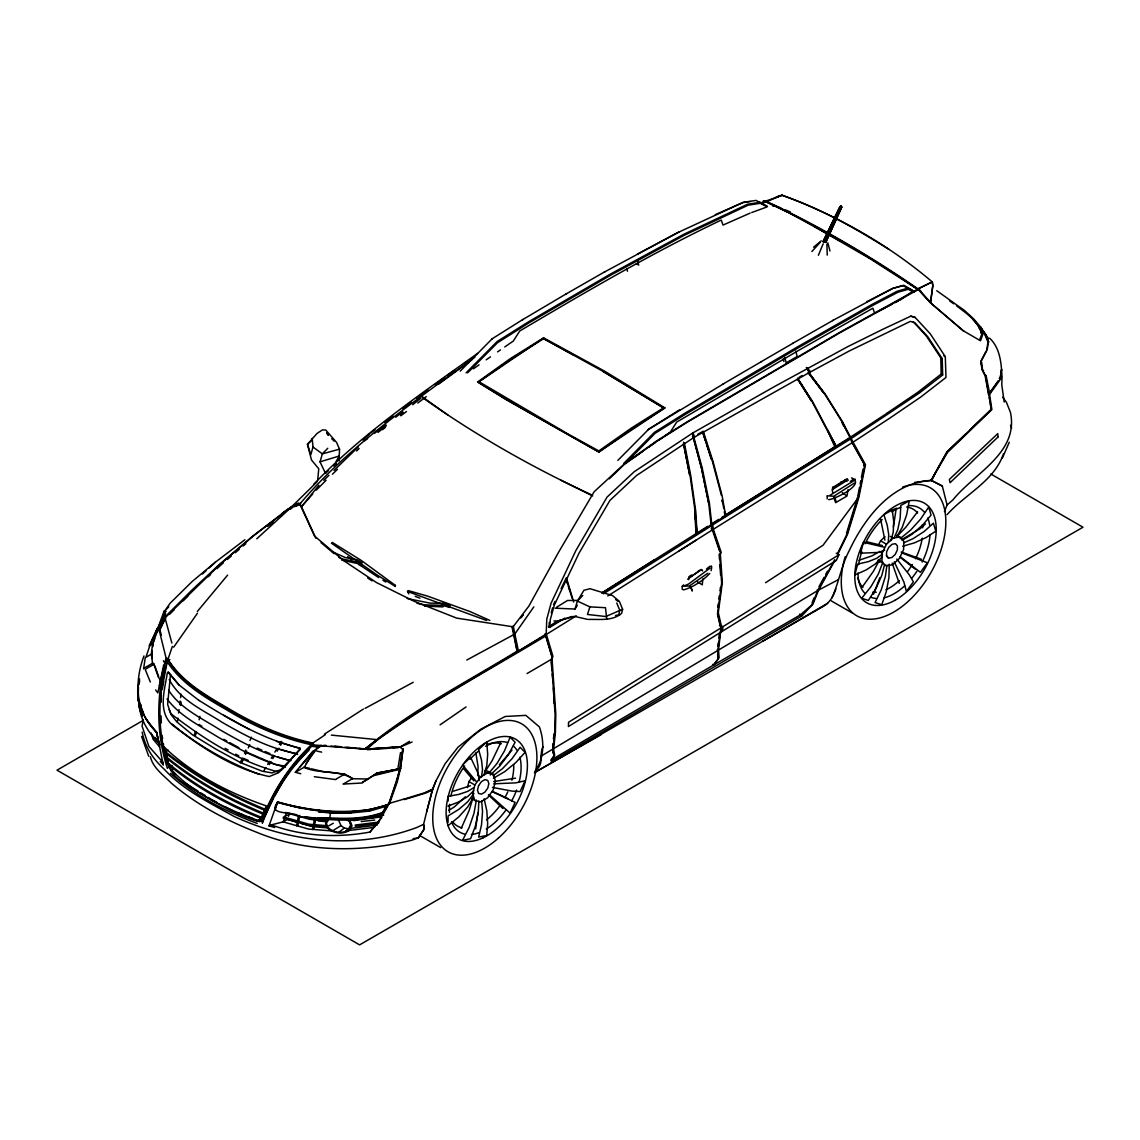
<?xml version="1.0" encoding="UTF-8"?>
<svg xmlns="http://www.w3.org/2000/svg" width="1140" height="1140" viewBox="0 0 1140 1140"><rect width="100%" height="100%" fill="white"/><g stroke="black" fill="none" stroke-linecap="round" stroke-linejoin="round"><path stroke-width="1.5" d="M827.17 498.85L827.198 496.057M682.233 586.473L682.19 589.252L683.744 589.865C693.348 587.157 703.337 580.374 709.764 573.449M164.06 611.211L165.77 611.468L164.06 611.211L156.522 631.831M847.989 489.744L847.006 496.028L835.634 502.669L833.782 497.411M889.271 564.172L888.929 577.567L886.279 591.674L881.761 604.713L875.064 602.561L881.163 590.036L885.381 576.441L886.934 565.112M881.947 561.379L882.175 553.128L886.478 544.222L893.233 538.066L899.859 537.011L903.806 541.443L903.578 549.694L899.26 558.6L892.506 564.756L885.894 565.811L878.983 559.669M886.521 555.878L886.621 551.76L888.773 547.3L892.164 544.222L895.47 543.695L897.451 545.918L897.323 550.036L895.171 554.496L891.779 557.56L888.473 558.101L886.507 555.878L888.488 558.101M834.736 560.695L818.591 590.064L812.962 604.115L801.805 615.914L551.304 761.663L553.969 755.606L552.886 749.55L554.696 733.148L555.109 714.438L551.375 659.333L552.202 656.783L545.547 635.051L546.174 634.082L517.289 651.809C465.776 683.017 412.58 711.987 364.957 749.08L314.127 745.346L312.887 743.024C282.464 736.64 253.978 723.872 227.444 707.883C205.286 694.93 181.987 681.663 167.965 659.362L172.368 646.38M722.161 627.185L722.019 631.475L568.418 726.551L568.547 722.261L722.161 627.185L719.482 625.632M838.926 554.753L722.846 626.744L722.703 631.047L836.29 560.481L838.926 554.753L836.247 553.199M317.661 480.154L318.772 468.811L311.477 459.947L307.444 444.286L317.091 433.399L322.406 429.923L325.755 430.008L336.571 442.391L339.535 449.16L339.036 460.916M477.717 774.944L478.088 766.835L475.85 752.856M896.154 508.939L893.39 526.922M549.295 622.411L549.067 627.143L560.966 619.633M564.899 618.122L549.879 627.285L550.264 619.732L554.339 605.055L579.02 553.185L609.928 500.417L636.533 475.522L693.832 437.518L692.593 433.271L693.832 437.518L692.422 436.705M161.125 702.297L161.296 698.948M478.857 801.135L478.259 812.492L475.351 826.144L470.592 838.712L462.526 840.351L469.181 827.384L473.969 813.361L476.392 800.038M888.288 542.056L888.73 534.646L887.219 525.155L883.842 514.596L892.306 510.022L893.703 521.664L893.233 532.209L890.896 540.645M288.506 508.768L281.694 513.855L281.566 515.722L280.853 514.824L253.222 536.071L220.262 564.257L165.043 617.88L159.23 630.306L166.597 660.174L167.153 661.442L168.435 660.573C182.343 682.803 205.57 695.984 227.63 708.866C254.035 724.798 282.378 737.509 312.673 743.836L313.842 746.13L321.266 745.19M477.845 812.82L475.651 828.865M851.523 477.888C866.885 484.201 833.24 499.904 828.638 499.605M711.46 566.537L709.892 566.252L706.472 569.059M387.956 804.455L383.026 813.789C356.207 823.793 327.038 819.66 299.336 816.568C294.248 810.483 266.632 816.482 277.59 802.19C313.258 811.837 352.317 817.252 387.956 804.455L387.557 805.424M160.498 700.858L161.282 692.949M199.001 700.388C230.75 720.252 263.625 739.418 300.319 748.396L284.687 767.063L278.459 772.777L269.225 776.554C233.102 768.844 200.797 747.071 171.969 724.655C157.477 710.847 164.83 689.728 167.338 672.799L168.35 672.258L179.066 685.055M552.9 743.793L553.157 753.284M553.442 738.863L553.983 733.918M387.557 805.381L389.695 803.201L397.376 781.484L400.468 768.56L403.076 748.624L400.525 768.047L388.868 804.256L378.751 821.299L369.959 832.058C337.012 838.128 302.884 836.461 271.306 824.89L269.026 825.873L277.533 801.833C307.073 810.469 338.267 813.832 368.847 809.585M165.557 751.73L165.428 752.899C195.496 777.067 229.739 795.791 265.292 810.554L265.421 809.4C229.853 794.651 195.595 775.927 165.557 751.73L168.207 750.206M152.275 658.521L152.105 650.527M152.888 646.58L153.287 643.288M170.501 674.524L167.623 704.363L171.043 714.609L176.786 721.862L192.589 734.873L216.244 749.351L241.039 762.845L262.271 771.224L272.047 772.934L280.711 769.657L300.29 749.465M177.441 721.549L177.883 718.129M178.567 713.013L179.023 709.593M179.692 704.463L180.149 701.057M180.59 697.637L181.046 694.231M402.705 748.837L399.698 768.716L376.656 773.177M180.647 705.461L181.118 701.941M328.021 819.86L326.425 823.579L328.021 827.555C333.664 832.927 343.197 834.181 349.538 829.322L350.636 824.334L350.094 821.94M717.744 607.321L718.186 603.986M718.87 598.985L719.312 595.65M719.995 590.648L720.452 587.314M385.947 806.322L382.271 813.034C361.751 820.558 339.221 819.717 317.761 817.808L329.788 817.893L330.529 812.421L351.191 812.763M400.496 752.628L398.045 767.648M717.701 646.366L718.157 643.046M718.827 638.058L719.283 634.724M546.716 635.379L552.928 656.341L552.074 658.906L555.807 714.025L555.394 732.735L553.584 749.137L554.667 755.207L550.734 760.223L713.17 665.29L718.3 658.863L717.787 650.498L720.509 630.605M984.703 334.476L980.842 327.294L979.773 327.551L979.431 328.534L981.141 327.821L982.851 334.191L980.5 340.774L962.901 330.543L930.511 302.841L932.791 285.641L932.278 281.908C888.003 244.388 836.432 215.075 781.969 195.125L774.559 197.847M986.77 349.781L987.967 342.299M481.465 777.11L482.534 769.614L481.522 760.152L478.643 749.607L485.569 743.024M143.583 668.938L145.264 657.552M717.801 657.837L717.63 654.289M164.317 666.501C156.294 700.117 156.679 735.328 167.38 768.36L169.276 766.052M711.103 570.655L711.531 568.233M162.735 684.727L167.523 660.288L169.832 659.49M150.338 756.689C152.945 767.819 163.348 775.157 171.1 782.923C196.037 804.413 225.806 820.216 256.358 832.143C305.335 852.563 360.739 852.706 411.782 840.237L418.351 837.829L424.265 828.865L423.596 824.363L426.688 811.68L432.659 789.479L436.121 780.558L445.127 763.7L458.066 747.127L480.866 729.144L505.22 716.49L525.825 715.364L539.405 726.921C544.592 741.271 544.25 758.87 534.945 771.324M162.222 689.615L163.704 681.35M143.312 719.511L142.073 726.109L148.884 746.401L162.977 762.361L163.205 764.783L160.284 761.477M296.599 825.816L298.466 815.87M312.531 829.564L314.398 819.617M155.596 689.942L157.847 692.906L163.675 664.991M297.882 825.502L299.791 815.414M313.814 829.265L315.723 819.161M857.907 495.686L859.503 487.378M860.144 484.058L860.771 480.738M861.413 477.418L863.009 469.11M843.799 426.274L841.676 421.529L865.474 464.65L858.848 497.439L847.604 534.047L838.156 553.584M137.669 689.244L139.579 678.956M138.439 687.164L138.125 700.616L141.317 709.479L140.562 704.321M139.052 684.029L139.664 680.894M837.415 553.869L846.977 534.09L858.078 497.981L864.804 465.077L852.406 442.591L713.27 529.331L711.517 528.205M167.523 660.288C159.458 687.947 157.463 717.687 163.22 746.102C165.072 761.876 170.915 775.984 185.378 784.078C208.364 798.542 231.605 813.276 257.74 821.37L262.969 820.144C272.631 790.804 290.885 765.382 312.673 743.836M262.969 820.144L262.314 823.18C272.674 795.919 287.822 770.269 309.111 750.106M159.386 685.667L165.899 658.863L165.756 661.243L167.081 660.901M194.427 735.115L195.211 731.681M195.595 735.158L196.379 731.752M199.115 719.81L199.899 716.404M618.906 614.09L619.775 610.356L616.769 603.017M835.905 588.867C833.44 596.163 829.421 603.416 822.239 606.979L534.389 772.721M367.892 779.219L377.012 772.977L400.753 768.716L399.541 769.315L396.606 781.684L388.754 803.814L387.415 804.968L366.011 810.483M467.5 787.569L468.939 781.584L471.789 777.565M493.264 774.373L487.578 772.892L480.539 776.953L474.853 785.004L472.687 793.981L474.853 800.451L480.539 801.933L487.578 797.872L493.264 789.821L495.444 780.843L493.264 774.373L487.35 770.953M573.862 355.139L543.68 338.623L511.319 359.029L478.145 382.313L543.68 337.882L604.556 371.141L664.919 407.878L632.073 428.74L598.899 452.024L506.787 399.713L477.646 381.957L510.791 358.288L543.68 337.882M555.123 608.19L574.988 609.045L577.382 601.094L583.951 590.292L589.993 588.696L612.522 595.565L619.376 601.379L622.611 609.259L621.585 613.42C612.28 621.215 599.697 619.148 588.511 619.433M944.447 511.575L947.069 504.992L942.324 486.025L931.238 480.41C892.306 482.163 864.89 517.446 849.5 550.135C841.377 565.369 838.912 582.654 831.773 598.158M536.954 769.215C543.994 763.13 538.935 753.982 543.11 746.558M899.944 300.148L913.382 290.985L907.939 288.121L897.209 291.227L871.901 304.494L798.271 346.446L685.14 413.065L654.374 432.388L623.623 463.538M884.626 564.385L881.833 575.301L876.033 588.397L868.366 600.424L861.669 598.286L870.903 586.758L878.27 574.161L882.902 562.148M474.839 357.248C413.72 402.049 350.265 444.956 300.675 502.997L300.276 504.521L301.459 506.702L312.773 493.934M426.688 811.68L432.459 789.365L436.121 780.558M947.055 514.667C965.423 494.048 994.351 481.037 1003.514 453.692M1002.587 397.247L1006.435 402.292L1010.425 412.295C1019.103 452.979 974.629 472.844 952.94 499.876L947.069 504.992M551.261 612.736L552.615 607.848M156.052 632.258L164.73 612.921M156.493 631.375L157.377 628.211M312.203 438.373L312.987 447.008L310.821 454.746L307.444 444.286L310.978 441.151M244.886 539.747L215.36 562.191L192.147 581.514L170.231 603.117L164.502 611.311L159.272 629.138L160.127 629.052L160.085 630.164L159.23 630.306L165.727 618.165M325.555 473.485L320.027 461.843L322.363 453.863L327.779 448.262M472.957 798L469.124 810.511L461.216 828.381M846.507 533.306L857.579 497.353M545.547 635.051L517.289 651.809L512.772 627.214L528.889 606.081L558.429 552.501L594.139 491.768L624.207 464.051L656.084 441.322L686.693 422.114L839.453 332.538L918.014 289.004L930.596 302.884L963.899 331.227M879.795 577.709L873.582 594.182M483.859 775.015L486.809 765.539L487.692 754.281L486.709 741.926M606.736 619.063L605.482 607.706L589.893 606.879L587.471 614.46L605.768 616.526L622.611 609.259M164.901 613.277L159.757 629.266L161.353 635.265M162.179 622.654L165.257 613.078M164.445 616.669L165.514 613.32L158.417 629.294M275.125 809.728L277.59 802.19M500.617 743.009L492.109 760.708L485.384 771.196M286.567 812.535L283.176 821.869L271.306 824.89M288.477 816.354L289.603 813.248M154.741 638.728L152.945 643.616L149.126 645.938L156.892 629.223M157.135 632.201L158.332 628.952M314.127 745.346L312.93 746.472L312.445 744.092M160.897 627.941L165.072 616.854L192.418 589.608L219.878 564.001L252.767 536.114L287.237 509.894M812.051 602.918L814.017 597.973M164.987 611.582L152.589 643.815L151.321 654.189L152.518 663.28L153.871 664.335L158.36 677.06L161.566 682.361M979.502 340.091L981.768 334.462C978.975 321.494 966.406 313.457 956.489 305.791M166.412 659.519L166.982 658.122L165.528 659.376M721.706 517.532L849.485 437.774L850.91 438.601L852.435 442.562L850.098 437.389L886.82 413.393M818.392 255.26L823.18 243.775M327.337 819.389L325.57 823.508L327.337 827.897C333.336 833.639 343.482 834.979 350.237 829.792L352.004 825.688L350.237 821.285L347.814 819.532M349.538 829.322L351.149 825.616L349.538 821.627L346.161 819.19M240.227 762.86L242.321 758.043M244.43 753.227L245.827 750.02M250.016 740.402L251.427 737.195M241.965 762.489L243.376 759.254M245.485 754.409L246.881 751.174M248.292 747.94L249.689 744.705M1002.274 458.266L1009.256 442.263M261.203 820.472C272.788 792.243 288.905 765.539 311.562 744.776L313.229 744.42L295.246 764.47M894.116 537.88L897.722 529.786L900.187 518.159L900.785 505.447L909.264 500.859L906.685 514.653L902.225 527.364L896.524 537.125M826.058 241.908L841.762 207.095L841.249 206.098L839.81 206.91L823.052 241.623L825.688 242.421L824.918 241.253M825.688 242.421L841.762 207.095L841.021 206.668L840.038 206.568L823.052 241.623M830.048 230.252L832.243 225.535M835.164 219.236L836.632 216.101M838.085 212.952L841.249 206.098L839.81 206.91L841.519 207.423L841.249 206.098L824.192 242.279M165.072 616.854L159.272 629.138L160.427 628.724M688.532 579.676L689.629 577.367L701.584 569.544L702.611 570.983M553.527 604.585L555.038 601.407M561.08 588.71L565.625 579.191M878.413 545.262L880.565 540.816L885.068 536.712M300.732 773.732L295.317 772.279L304.323 767.163C309.382 759.354 314.783 744.335 326.097 745.418M914.551 482.405L931.123 480.482L947.283 451.739L991.387 409.403L985.63 376.086L982.594 369.944L981.155 361.565L982.352 369.745M931.123 480.482L946.898 451.853L965.993 433.713M942.324 486.025L931.651 480.553L935.242 473.285L947.44 452.48L991.871 409.559L989.563 394.397L1002.031 376.998L1001.775 384.878L1004.226 402.035M980.956 361.608L987.254 349.638L988.366 341.687L985.345 334.177L981.141 327.821L979.431 328.534M986.015 351.262L980.728 361.594L981.668 362.648M832.428 488.12L833.212 486.637M832.898 489.63L834.067 487.364L846.065 479.954L846.991 481.436M762.062 203.917L766.322 200.897L782.083 195.382C820.045 208.221 855.157 228.171 889.001 249.418M143.982 655.942C134.249 681.635 135.118 712.557 156.665 732.051L163.205 764.783M273.23 798.556L263.055 820.216L259.592 821.683L237.035 813.148M879.31 560.424L873.425 571.311L862.082 587.271M383.026 813.789L383.639 812.635M818.99 586.63L824.106 577.324M825.802 574.218L827.498 571.111M834.779 559.612L817.75 590.563L812.165 604.599L800.323 614.916L713.854 664.891L712.571 664.435M274.74 795.791L283.646 779.774L290.173 770.697M336.129 461.486L339.264 456L320.027 461.843M269.339 764.541L271.078 761.563M272.816 758.599L274.541 755.635M277.148 751.174L278.873 748.21M280.611 745.232L282.335 742.268M264.081 770.54L265.877 767.462M267.672 764.399L269.467 761.321M271.263 758.257L273.073 755.193M274.868 752.115L276.664 749.051M279.357 744.448L281.153 741.37M473.385 797.43L467.685 806.992L458.807 816.881L448.049 825.702M917.558 511.789L905.787 527.279L896.696 536.683M574.988 609.045L577.339 605.24M388.056 804.555L387.928 804.74C352.317 817.494 313.286 812.236 277.647 802.475M173.665 647.192L197.462 613.22M518.315 650.47L514.853 633.954L533.834 606.851M312.93 746.472L317.305 746.999L318.345 745.517L315.167 745.403M512.003 750.091L499.405 764.698M306.161 763.401L315.951 749.864M545.975 635.821C484.97 672.486 422 706.287 364.957 749.08L366.724 747.826L367.849 748.98L393.428 747.298M990.147 392.103L998.369 380.717M983.478 370.685L982.167 369.887L985.16 375.972L988.58 394.654L998.526 380.988M295.317 772.279L312.887 751.146M358.117 564.172L361.95 566.509L360.724 564.642L362.064 562.818L356.948 559.712L345.406 557.603L332.239 551.717M369.959 832.058L381.815 817.508M907.369 590.064L913.382 581.87L909.307 574.845L896.781 559.042M858.078 497.981L823.066 545.219L765.596 582.711M345.035 831.844L349.823 827.17M400.468 768.56L374.604 774.659L362.492 782.339L368.263 779.019L352.459 778.72C338.153 769.301 319.399 774.359 303.953 767.377M473.969 793.497L467.685 801.79L458.807 809.4L448.049 815.912L448.049 822.439M520.681 617.795L522.747 615.158M713.854 664.891L719.112 657.751L718.471 650.085L721.349 625.874L718.3 612.636L722.347 582.483L720.38 554.639L721.135 552.145L713.298 529.316M520.98 617.666L523.146 615.001M301.459 506.702L318.887 485.327M408.832 593.926L407.536 591.475L408.262 590.591L427.657 596.149L470.35 611.696L489.787 620.388M988.58 394.654L989.648 393.371L986.057 375.43M197.32 611.51L227.601 575.13M488.661 773.447L496.997 763.486L504.493 750.875L510.122 737.195L515.109 742.24L508.312 754.737L499.634 766.165L490.243 775.043M811.894 251.527L820.358 242.136M913.781 292.211L918.484 288.748L932.278 281.908L932.819 285.627L930.511 302.841L918.014 289.004M300.077 766.892L313.842 751.032L320.896 745.76M465.376 796.817L454.147 807.063L448.775 810.312M313.557 484.486C361.993 433.67 420.76 394.169 477.575 353.386M316.236 490.186L326.054 480.325M164.502 611.311L168.763 606.779M582.797 595.493L577.382 601.094L589.893 606.879M882.004 557.09L875.292 564.001L866.001 570.014L854.829 574.93L857.707 564.058L868.196 561.692L876.817 558.23L882.474 554.111M460.218 371.141L492.195 338.751M626.501 462.313L655.115 433.3L685.696 414.105L798.841 347.472L872.542 305.506L897.935 292.239L908.238 289.275L913.169 291.868M466.132 372.823L497.111 341.558L528.191 322.022L610.085 274.256L684.014 234.185L747.455 204.288L760.138 202.293L767.519 206.283M467.642 372.823L497.425 342.784L528.76 322.962L610.655 275.196L684.57 235.111L748.182 205.171L760.38 203.291L767.092 206.91L751.73 212.524M617.823 460.403L648.803 429.139L679.896 409.602M169.461 614.446L174.42 609.487M183.127 600.808L188.086 595.85M317.12 481.736L292.752 505.718L281.694 513.855M683.615 584.877L682.233 586.216L689.287 586.031L707.741 573.292M323.817 480.282L328.933 475.337M334.048 470.393L358.359 446.894M609.33 478.814L624.207 464.493L656.084 441.779L686.693 422.555L839.453 332.994L918.142 289.589L869.264 258.196M693.106 432.772L694.459 437.147L692.721 435.993L694.459 437.147L809.842 372.267L807.163 368.819L807.69 368.291L810.469 371.925L849.243 350.992L910.333 321.394L914.779 322.706L927.946 336.998L942.21 358.63L942.68 374.96L919.495 392.93L850.981 438.686L712.586 524.942L711.175 524.115L720.437 552.572L719.682 555.08L721.649 582.911L717.601 613.078L720.651 626.316M473.784 790.718L467.685 796.589L458.807 801.89L448.049 806.123M332.41 474.212L337.497 469.324M356.564 450.984L359.114 448.547M969.798 430.079L991.187 409.346L990.29 403.76M710.02 568.105L688.546 584.051L685.311 585.418M208.136 576.826L210.643 574.489M216.928 568.618L223.34 562.861M202.393 574.047L206.283 570.485M208.877 568.119L215.36 562.191M256.785 538.778L291.854 506.716L300.276 504.521L294.377 506.716M364.957 749.08C411.255 710.263 465.676 682.603 517.047 651.197L511.96 626.63L456.698 618.122L414.361 601.393L376.499 582.568L343.268 560.353L314.512 536.028L299.863 504.179M925.423 523.93L920.18 528.647L901.769 539.591M325.755 473.086L328.406 470.72M333.692 466.003L336.343 463.638M362.819 440.026L369.445 434.112M377.725 739.632L367.023 749.08L367.849 748.98L365.883 748.98L366.724 747.826L367.023 749.08L400.254 746.857M854.33 483.132L833.825 496.242L827.198 495.815M813.575 247.223L821.27 240.868M227.316 559.484L231.278 556.106M235.253 552.743L239.215 549.366M243.176 546.003L245.827 543.751M853.746 480.795L830.091 495.259M900.187 538.622L910.675 530.057L920.621 519.113L928.701 507.072L931.052 515.123L922.431 525.269L911.929 534.332L902.31 540.317M338.78 832.414L344.252 828.025L347.501 828.581M377.967 432.445L386.303 425.79M400.197 414.703L402.976 412.481M412.709 404.714L421.03 398.059M300.319 748.396L276.55 741.342M926.435 336.129L940.785 357.817L941.17 374.077L918.085 392.103L886.735 413.336M267.672 526.366L273.23 522.106M364.757 440.71L367.565 438.572M374.604 433.228L385.861 424.693M395.708 417.226L402.733 411.896M370.771 432.929L374.946 429.78M384.707 422.399L393.072 416.086M402.819 408.704L411.184 402.392M416.755 398.174L427.899 389.837M382.427 429.652L385.263 427.514M400.81 415.801L406.467 411.54M417.782 403.019L426.26 396.62M290.073 509.38L292.894 507.257L292.752 505.718L300.675 502.997M493.121 775.67L502.284 768.83L512.116 758.599L520.096 747.284L525.084 752.329L515.936 762.46L504.92 771.509L493.406 778.25M294.077 506.402L298.252 503.296M438.473 384.209L471.932 359.756M434.867 384.707L444.614 377.525M447.393 375.473L454.347 370.343M280.853 514.824L291.854 506.716M295.602 505.191L298.21 503.267M159.23 630.306L160.312 629.522M850.383 481.394L853.675 479M687.705 579.149L699.119 570.926M473.342 368.833L479.057 364.828M486.182 359.841L490.471 356.834M477.646 381.957L506.26 399.727L598.899 452.024L598.842 450.927L631.517 427.984L663.409 407.892L664.435 408.334L604.043 371.925L543.652 338.751M632.472 458.522L642.59 451.44M648.361 447.393L655.586 442.334M377.012 772.977L373.735 775.627L399.541 769.315M658.35 440.411L662.312 437.674M664.948 435.851L670.235 432.203L676.718 422.085L798.841 350.279L872.87 308.213L874.622 313.215L892.036 304.238M497.596 351.875L500.446 349.909M504.735 346.959L513.285 341.06L519.769 330.956C585.775 291.954 651.98 252.994 721.264 220.063L723.017 225.079L750.191 213.094M598.856 451.924L664.919 407.878M440.111 724.826L466.06 706.928M464.522 363.375L467.428 361.38M312.887 743.024L325.313 734.687M818.591 590.064L838.156 579.761M168.435 660.573L166.027 661.656M920.493 291.655L930.482 302.157M691.481 575.002L688.888 576.712L689.629 577.367M851.309 441.052L853.048 442.178L889.542 418.309L920.835 396.976L945.986 377.482L945.302 356.692L930.283 333.835L914.879 317.148L910.817 316.151L883.058 329.175L847.505 346.774L774.915 386.318L692.792 432.958L634.282 471.675L607.022 497.14L575.857 550.591L551.09 603.202L546.787 619.148L546.16 634.553L576.298 615.828M324.344 734.189L363.432 709.037M556.619 607.221L567.52 600.481L576.74 600.395M647.99 429.709L723.601 383.767M601.934 592.9L654.574 559.697M551.589 624.805L556.035 621.998M602.02 592.957L707.598 526.352M603.445 593.783L712.03 525.398M607.763 595.964L712.643 529.73L711.973 525.326L710.548 524.5M679.269 550.805L696.113 540.161M832.856 489.302L846.108 480.952M695.899 521.878L694.773 511.304L695.984 533.121L697.053 533.734L711.132 524.885L708.738 503.581L701.499 468.141L692.992 436.364L694.459 437.147M491.796 339.007L522.947 319.442M712.671 523.174L718.699 519.413M711.132 524.885L725.696 515.764L722.09 495.715L713.013 461.444L703.195 431.205L697.751 434.326M835.207 447.778L827.611 430.108L836.361 446.723L850.654 437.803L842.731 422.142L825.246 394.169L808.374 372.196M332.524 830.818L340.988 825.631L344.252 828.025M827.754 603.217L762.674 641.264M402.676 748.98L399.855 747.199L409.574 741.314M473.542 787.84L467.685 791.402L458.807 794.409L448.049 796.333M156.522 732.293L158.845 742.482L156.522 732.293L145.549 718.442M717.787 650.498L540.645 756.39M166.597 660.174L167.965 659.362M522.391 319.813L566.651 293.607M877.601 552.572L872.2 555.779L859.076 560.239M723.031 384.052L761.406 361.622M527.022 673.569L551.375 659.333M760.85 361.907L793.24 343.112M151.691 653.975L145.92 657.31L150.038 644.998L157.363 628.696L158.289 628.724M144.153 668.111L152.874 663.067L154.228 664.135L145.877 668.952M143.369 720.295L57 770.17L359.613 944.875L1083 527.221L990.831 474.012M169.148 767.077L163.904 746.757C192.346 774.231 229.069 793.112 266.304 805.88L260.319 819.717L257.882 820.43C225.777 808.702 191.748 793.212 169.148 767.077L171.941 765.467M170.701 770.084L173.508 768.474M999.181 378.338L1000.835 377.383M257.882 820.43L262.086 818.007M336.343 778.933L344.708 774.103L352.816 778.506L344.095 783.551M287.793 819.19L283.176 821.869L308.584 829.065L332.966 831.017M328.748 825.859L333.293 823.237M566.096 293.978L604.898 271.705M792.671 343.382L833.169 320.297M535.971 771.694L601.322 734.531M832.599 320.568L892.948 288.292L903.835 285.257L912.071 290.059M799.126 377.269L802.204 375.573M604.343 272.075L679.169 231.847M365.085 708.382L413.207 682.29M466.801 660.032L513.584 634.724M637.26 254.191L678.599 232.232L743.194 202.307L756.048 200.412L763.572 204.488M895.199 302.599L898.363 300.974M866.899 301.644L892.535 288.52L903.008 285.627L906.799 287.636M932.278 281.908L917.885 288.776C870.019 255.83 819.575 226.205 766.906 201.609L781.969 195.125M432.459 789.365L425.32 792.628M432.886 789.194L425.662 792.471L404.23 799.055M432.644 789.892L425.491 793.141L404.33 799.596M903.593 542.882L913.183 538.593L924.241 531.425L933.418 523.16L935.783 531.212L926.036 537.581L914.437 542.868L902.766 546.188M715.279 214.705L742.781 202.663L750.519 201.552M284.815 816.311L290.401 813.931M399.855 747.199L412.096 742.012M698.321 570.912L701.584 569.544M470.435 785.731L453.278 791.203M320.54 745.973L325.741 745.631M843.543 480.88L846.065 479.954M884.64 550.207L878.356 552.458L860.586 553.185L863.465 542.312L884.027 547.172M759.482 203.347L765.752 201.096L766.721 202.094C819.304 226.661 869.678 256.243 917.486 289.132L918.142 289.147M762.617 202.678L765.752 201.552L787.84 212.183M553.926 620.972L558.543 620.93L572.052 616.441M382.94 812.35C366.068 818.691 347.558 818.834 329.788 817.893M558.543 620.93L574.289 616.327L587.613 619.376M515.494 778.178L493.705 781.556M389.053 803.458L404.501 798.912M368.633 811.338L386.289 806.222M383.724 815.129L373.421 817.523L351.619 819.646M339.535 449.16L322.363 453.863L312.987 447.008M381.287 816.867L353.272 820.643M778.022 196.251L780.729 195.667M615.514 615.472L619.918 614.645M988.793 394.54L989.563 394.397M379.378 821.997L355.181 825.047M413.107 838.669L418.351 837.829L424.223 829.122L423.596 824.363L416.998 827.412C357.276 849.785 291.341 842.774 234.213 816.497C209.446 802.802 183.44 790.12 164.003 768.987C152.96 758.998 144.994 746.928 142.158 732.108M378.509 823.365L355.167 826.215M317.305 746.999L318.345 746.871M359.941 826.329L363.404 825.902M351.02 828.324L377.012 825.146M346.845 830.732L374.561 827.355M361.238 821.555L374.732 820.059M351.932 811.751L358.972 811.124M369.474 811.096L350.336 813.005L333.279 813.29L318.573 811.808L323.703 812.079M399.898 747.056L367.493 749.194L344.764 747.341M367.337 749.721L370.771 749.493M375.929 749.151L387.942 748.367M393.086 748.025L398.245 747.683M343.026 784.078L362.506 782.966M493.72 783.821L515.936 782.852L525.084 780.757L520.096 791.559L512.116 791.117L492.48 787.398M443.047 606.893L424.536 606.095M918.014 289.46L896.183 274.655M772.735 206.069L776.212 206.183L780.943 208.107M327.109 812.25L330.529 812.421M328.42 827.911L312.745 826.671L301.131 823.394M326.966 826.928L308.641 825.417L283.019 818.035M318.203 820.985L326.51 821.669M327.094 825.716L308.826 824.206L283.418 816.91M327.992 819.703L305.05 816.839M327.864 820.914L309.596 819.332L285.043 812.464M763.287 200.882L765.752 201.096M334.747 746.201L341.672 746.814M346.859 747.284L355.509 748.054M358.972 748.367L365.883 748.98M330.928 746.102L341.302 747.028M766.08 201.353L763.7 201.124L766.322 200.897M331.355 735.115L375.659 739.475M307.259 809.115L310.621 809.486M315.666 810.056L320.711 810.625M327.437 811.381L330.799 811.751M344.708 774.103L322.762 771.566L311.405 768.788M314.298 776.71L335.773 779.589M416.926 603.16C427.443 606.908 438.886 603.074 449.117 607.406L449.972 605.397L443.032 603.217L430.094 603.131L407.165 598.514M284.843 766.123L274.968 764.384L247.964 752.728M356.834 563.388L341.615 560.025M278.217 771.923C238.816 761.677 203.234 738.35 171.043 713.868L169.148 709.593M316.849 751.118L321.708 752.129M304.323 767.163L309.795 768.389M882.346 545.561L867.084 541.856M296.87 753.511C269.881 748.937 245.556 735.785 222.086 722.29C203.234 710.063 180.12 700.388 169.233 679.526M290.842 805.681L302.214 808.545M290.985 760.594C265.535 755.293 242.478 742.681 220.106 729.899C202.022 718.271 180.576 708.809 168.563 690.17M373.778 823.622L377.084 824.505M311.562 744.776C281.281 738.207 252.767 725.809 226.347 709.693C204.046 696.896 181.103 683.345 166.882 661.243M297.811 822.453L287.337 819.46M864.904 466.146L863.65 465.79L864.163 463.966L852.008 442.52M285.171 767.163C261.217 761.149 239.3 749.265 217.996 737.081C200.127 725.895 179.935 716.162 167.024 698.934M269.026 825.873L274.64 827.498M910.746 316.179L915.192 317.49M280.625 749.436L297.583 754.495M277.832 757.017L289.703 760.565M717.245 649.7L718.471 650.085L817.75 590.563L817.294 589.722M921.234 559.199L901.298 552.002M486.709 620.516L407.536 591.475M238.659 813.162L243.461 814.972M248.278 816.796L253.08 818.606M257.227 823.394C225.891 811.865 195.41 795.72 170.487 773.305M415.174 596.348L419.919 598.172M338.751 557.36C345.662 561.336 354.554 559.199 360.724 564.642M785.66 210.017L790.39 211.94M259.393 774.459C228.057 762.318 198.018 745.76 172.226 724.128M901.412 552.743L927.419 562.775L920.408 572.323L900.429 556.861M243.319 758.342L248.221 760.38M262.1 817.58C228.855 804.256 196.721 786.871 169.133 763.9L168.991 765.068C196.607 788.011 228.727 805.396 261.972 818.748M263.654 814.373C229.268 800.323 196.094 782.268 167.267 758.713L166.839 757.231C196.052 781.014 229.567 799.268 264.338 813.518M257.184 748.097L261.958 750.163M265.121 751.531L269.895 753.583M508.283 798.727L492.352 791.36M447.849 415.003L422.427 396.948L423.225 398.059C476.363 435.708 533.221 467.984 592.344 495.216M560.738 480.168L592.658 495.886M492.295 791.702L515.109 802.361L510.122 813.148L489.188 794.537M930.924 480.197L931.651 480.553M548.454 626.53L549.879 627.285M544.892 633.954L546.359 634.738M548.625 626.672L550.093 627.47M212.653 800.066L217.213 802.531M224.837 806.607L232.46 810.697M598.842 450.927L567.62 433.784L479.085 381.786M225.136 748.296L228.171 749.977M235.738 754.153L238.773 755.834M814.502 226.589L869.492 258.41M842.104 241.951L787.583 211.969L765.752 201.552M223.682 715.236L249.446 729.5M223.725 739.304L226.76 740.986M229.781 742.653L238.873 747.698M806.265 367.479L807.69 368.291M809.044 371.099L810.469 371.925L808.745 370.742M711.845 528.518L713.27 529.331L712.586 524.942M419.506 835.421L440.71 847.604M943.877 355.865L945.302 356.692M940.785 357.817L942.21 358.63M941.255 374.134L942.68 374.96M636.391 263.711L638.685 265.036L637.659 260.96M851.623 441.351L853.048 442.178M896.895 535.301L899.859 537.011M890.283 536.37L893.233 538.066M880.565 540.816L886.478 544.222M879.211 551.418L882.175 553.128M724.641 515.152L725.696 515.764M852.207 612.949L831.103 600.78M720.181 625.205L722.846 626.744M484.614 771.181L487.578 772.892M477.589 775.243L480.539 776.953M468.939 781.584L474.853 785.004M471.903 798.741L474.853 800.451M808.417 371.441L809.842 372.267L807.163 368.819M711.218 528.903L712.643 529.73M603.516 371.768L663.409 407.892M198.987 724.484L201.894 726.237M186.533 783.992L198.104 791.174M200.996 792.97L205.343 795.663M208.235 797.459L211.128 799.254M382.94 580.289L385.79 582.07M697.139 581.585L702.269 584.849L702.853 578.921M362.648 566.936L378.665 577.595M367.707 577.994L372.039 580.887M347.629 556.648L351.69 559.441M842.218 492.651L845.966 495.245M936.752 290.7L964.497 310.479L974.044 319.271L980.842 327.294M949.549 300.846L953.71 303.81M511.96 626.63L512.772 627.214M900.058 557.218L915.078 569.045M615.714 599.583L618.122 601.436M801.805 615.914L799.553 614.175L800.323 614.916M199.115 700.573L178.909 684.855L168.065 672.03M321.053 542.64L334.12 553.698M171.356 770.74L175.147 774.06M488.39 794.951L502.94 808.545M331.726 438.672L334.148 441.137M918.484 288.748L920.949 291.356M827.811 242.849L829.963 250.985M913.34 321.865L926.535 336.172M158.574 742.439C147.145 731.837 139.222 717.331 138.995 701.542M878 560.182L879.98 562.405M987.098 336.742L984.76 333.92L988.551 338.423M983.578 331.954L985.601 334.262L988.865 342.1M463.652 768.731L473.912 780.9M159.686 746.928L153.116 739.304L151.235 733.034M978.248 325.784L985.017 333.649M152.019 734.986L160.341 744.762M155.268 737.594L157.534 740.273M972.962 319.528L979.773 327.551L981.768 334.462M989.677 338.209C1000.037 347.928 1001.29 362.777 1001.946 376.157M807.063 368.647L809.842 372.267M808.716 373.151L824.534 393.77L842.033 421.743L849.941 437.389M808.36 372.951L824.177 393.557L808.545 372.153M326.795 432.758L328.448 435.053M326.639 433.086L328.249 435.323M156.308 732.422C145.948 720.38 136.401 705.66 137.84 689.059M340.988 825.631L337.853 818.548M797.587 378.109L812.663 401.722L836.361 446.723M797.815 379.178L811.951 401.309L835.649 446.31L724.997 515.351L724.399 512.017M797.459 378.979L811.594 401.109L798.328 379.549M848.189 480.353L847.134 478.686L833.497 487.079L832.143 489.644L832.798 492.751M841.021 481.807L841.634 482.776M476.235 781.442L462.526 764.969L470.592 757.288L478.259 773.69L479.114 780.629M163.419 660.744L164.972 663.423M894.259 561.849L903.935 582.141L906.371 591.418M301.416 506.573L315.823 538.222M826.913 244.117L827.227 255.104M892.178 563.074L899.289 583.395M145.264 669.593L150.338 682.048M984.76 334.177L987.881 341.915M138.168 699.376L143.64 713.526M1010.51 425.263L1011.622 428.141M139.921 706.173L142.001 716.333L139.109 706.928L138.909 702.083M880.536 518.843L884.897 540.132M141.588 736.426L148.727 756.262M154.798 665.717L158.716 676.846M712.258 529.715L719.44 550.663M566.38 577.61L573.705 602.048M566.195 578.821L572.138 598.357M565.839 578.607L567.435 583.481M568.49 586.73L570.086 591.603M703.038 432.473L712.301 461.045L721.392 495.316M702.682 432.26L705.404 440.667M706.501 444.03L711.403 459.149L702.867 432.345M552.173 657.68L545.732 635.878M691.011 586.986L692.251 591.047L690.227 586.017M834.794 496.969L835.933 501.087M693.676 436.663L702.197 467.927L709.451 503.424L711.773 524.471M165.043 617.88L171.855 643.031M163.319 743.722L163.675 745.047M164.103 746.657L169.148 765.995M795.82 351.106L797.188 356.535L786.201 362.848L784.833 357.418M783.237 358.815L783.921 361.522M626.815 268.498L627.499 271.22M161.823 735.158L162.65 738.577M166.796 755.749L168.036 760.893M717.445 613.961L720.11 625.49M484.13 798.827L486.809 810.754L487.692 823.65L486.709 835.449L478.643 837.088L481.522 824.89L482.534 811.623L481.678 801.106M722.062 500.032L722.76 503.324M724.484 511.547L725.524 516.477M708.824 503.823L701.556 468.326L692.992 436.364M684.271 442.619L690.697 475.351L695.842 511.917L697.053 533.734M683.558 442.22L689.985 474.953L695.129 511.504L696.355 533.321M683.53 443.859L689.629 474.739L683.544 443.731M513.242 625.718L514.853 633.954M722.29 500.318L723.786 508.668M981.013 363.247L981.868 368.234M989.292 397.618L990.033 402.221M696.269 525.398L697.196 534.218M140.462 704.164L140.918 708.852M551.161 661.97L551.959 670.562M552.273 673.997L553.057 682.589M719.141 554.268L719.511 559.526M719.882 564.784L720.623 575.301M711.488 566.181L711.588 567.948M553.442 687.762L554.111 703.323M161.068 715.963L161.339 722.931M855.214 479.128L855.256 480.838M448.049 797.957L448.049 801.221M902.481 487.179A73.815 42.764 -60 0 1 944.29 537.254A73.815 42.764 -60 0 1 877.358 618.507A73.815 42.764 -60 0 1 845.153 556.776M513.385 745.988A50.887 29.298 -60.2 0 1 516.833 750.077M519.883 757.259A50.887 29.298 -60.2 0 1 519.156 781.912M516.605 790.063A50.887 29.298 -60.2 0 1 511.49 801.192M505.818 810.184A50.887 29.298 -60.2 0 1 486.253 829.051M479.014 832.642A50.887 29.298 -60.2 0 1 471.461 834.48M464.636 834.081A50.887 29.298 -60.2 0 1 451.526 821.869M449.502 812.435A50.887 29.298 -60.2 0 1 449.573 804.341M450.927 795.877A50.887 29.298 -60.2 0 1 464.65 766.009M470.065 759.24A50.887 29.298 -60.2 0 1 478.629 751.075M485.611 746.315A50.887 29.298 -60.2 0 1 507.528 742.582M513.712 764.798A46.74 26.904 -60.1 0 1 511.874 780.23M507.784 791.815A46.74 26.904 -60.1 0 1 504.892 797.615M499.691 805.88A46.74 26.904 -60.1 0 1 486.524 819.831M461.885 827.825A46.74 26.904 -60.1 0 1 452.723 821.897M486.894 744.562A46.74 26.904 -60.1 0 1 501.244 743.807M927.775 518.03A50.887 29.512 -60 0 1 929.642 524.984M930.026 534.446A50.887 29.512 -60 0 1 922.203 562.02M916.888 571.268A50.887 29.512 -60 0 1 911.687 578.336M904.633 585.86A50.887 29.512 -60 0 1 884.255 597.788M876.418 598.514A50.887 29.512 -60 0 1 870.547 597.132M864.861 593.256A50.887 29.512 -60 0 1 857.993 573.078M858.605 564.671A50.887 29.512 -60 0 1 861.84 551.803M865.118 543.78A50.887 29.512 -60 0 1 882.16 519.584M891.751 511.846A50.887 29.512 -60 0 1 900.771 507.328M908.466 505.676A50.887 29.512 -60 0 1 924.426 512.259M922.36 524.714A46.74 27.075 -60 0 1 922.702 527.806M922.217 538.08A46.74 27.075 -60 0 1 915.52 558.714M912.37 564.471A46.74 27.075 -60 0 1 907.554 571.567M899.417 580.574A46.74 27.075 -60 0 1 886.008 589.722M876.232 592.259A46.74 27.075 -60 0 1 872.784 592.173M862.894 587.399A46.74 27.075 -60 0 1 857.722 577.795M891.751 510.25A46.74 27.075 -60 0 1 896.667 508.212M906.599 507.029A46.74 27.075 -60 0 1 917.586 513.029M395.395 585.418L395.395 586.487L376.856 574.831L331.455 543.196L332.367 542.455L361.366 560.495L395.395 585.418M1001.576 369.46L1000.051 379.178L1001.576 369.46M478.558 785.688L477.475 790.177L478.572 793.411L481.408 794.152L484.928 792.129L487.778 788.096L488.846 783.607L487.763 780.373L484.913 779.632L481.408 781.655L478.558 785.688M998.013 437.005L950.062 482.733L949.335 479.47L997.771 433.599L998.013 437.005M483.26 837.743A57.542 33.174 -60 0 0 523.574 747.726A57.542 33.174 -60 0 0 453.464 781.313A57.542 33.174 -60 0 0 483.26 837.743M498.28 838.214A73.815 42.522 -60.1 0 0 521.65 723.829A73.815 42.522 -60.1 0 0 434.525 801.349A73.815 42.522 -60.1 0 0 498.28 838.214M894.943 600.296A57.542 33.274 -60 0 0 931.052 509.537A57.542 33.274 -60 0 0 860.558 548.953A57.542 33.274 -60 0 0 894.943 600.296"/></g></svg>
